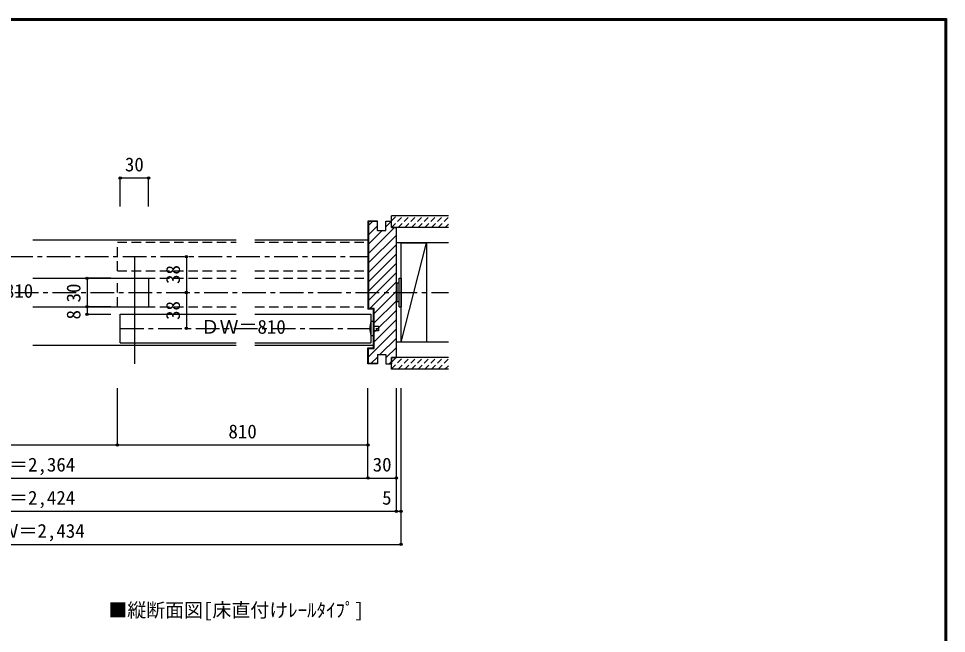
# Model space of a CAD drawing. Units: millimetres at full size, sheet at 1:5. Extents: x -973 to 977, y -718 to 696.
# Drawn here: x -3 to 977, y 46 to 696 of the extents above; entities that cross this region are included whole.
import ezdxf
from ezdxf.enums import TextEntityAlignment as Align

# ---------------------------------------------------------------- set-up
doc = ezdxf.new("R2010")
doc.units = ezdxf.units.MM
doc.header["$LTSCALE"] = 5
doc.header["$PDMODE"] = 32
doc.header["$PDSIZE"] = 2.5
for name, pattern in [('CHAIN1', [8, 5, -1, 1, -1]), ('DASHED1', [1.8, 1.2, -0.6]), ('DASHED2', [3, 2, -1])]:
    doc.linetypes.add(name, pattern=pattern)
for name, color, linetype in [('0-1_通り芯', 4, 'CHAIN1'), ('0-2_柱', 7, 'Continuous'), ('0-3_仕上げ', 2, 'Continuous'), ('0-4_枠', 3, 'Continuous'), ('0-6_扉', 6, 'Continuous'), ('0-7_金物', 7, 'Continuous'), ('0-A_文字', 7, 'Continuous'), ('0-B_寸法', 7, 'Continuous'), ('0-C_ハッチ', 4, 'Continuous'), ('F-1_枠', 6, 'Continuous')]:
    doc.layers.add(name, color=color, linetype=linetype)
doc.styles.add('ＭＳ ゴシック', font='')
doc.styles.get('ＭＳ ゴシック').set_extended_font_data('MS Gothic')

msp = doc.modelspace()

# ---------------------------------------------------------------- linework, layer by layer
at = {"layer": '0-1_通り芯'}
msp.add_line((-447.347, 406.5), (450.622, 406.5), dxfattribs=at)
at = {"layer": '0-2_柱'}
for p, q in [((400.653, 459), (427.653, 459)), ((400.653, 354), (427.653, 459)), ((427.653, 459), (427.653, 354))]:
    msp.add_line(p, q, dxfattribs=at)
msp.add_lwpolyline([(427.653, 354), (400.653, 354), (400.653, 459)], dxfattribs=at)
at = {"layer": '0-3_仕上げ'}
for p, q in [((450.653, 487.5), (390.653, 487.5)), ((390.653, 475), (390.653, 487.5)), ((450.653, 475), (390.653, 475)), ((395.653, 459), (395.653, 475)), ((450.653, 459), (395.653, 459)), ((395.653, 338), (395.653, 354)), ((450.653, 354), (395.653, 354)), ((450.653, 338), (390.653, 338)), ((390.653, 325.5), (390.653, 338)), ((450.653, 325.5), (390.653, 325.5))]:
    msp.add_line(p, q, dxfattribs=at)
at = {"layer": '0-4_枠'}
for p, q in [((365.653, 482), (365.653, 389)), ((375.653, 482), (365.653, 482)), ((366.153, 481.5), (366.153, 389.5)), ((375.653, 481.5), (366.153, 481.5)), ((375.653, 472), (375.653, 482)), ((384.653, 482), (390.653, 482)), ((384.653, 472), (384.653, 482)), ((390.653, 475), (390.653, 482)), ((375.653, 472), (384.653, 472)), ((390.653, 475), (395.653, 475)), ((395.653, 338), (395.653, 475)), ((371.653, 389), (365.653, 389)), ((372.153, 389.5), (366.153, 389.5)), ((371.653, 348), (371.653, 389)), ((372.153, 347.5), (372.153, 389.5)), ((365.653, 348), (371.653, 348)), ((365.653, 331), (365.653, 348)), ((366.153, 347.5), (372.153, 347.5)), ((366.153, 331.5), (366.153, 347.5)), ((375.653, 341), (375.653, 331)), ((375.653, 341), (384.653, 341)), ((384.653, 341), (384.653, 331)), ((390.653, 338), (395.653, 338)), ((390.653, 338), (390.653, 331)), ((375.653, 331), (365.653, 331)), ((375.653, 331.5), (366.153, 331.5)), ((384.653, 331), (390.653, 331))]:
    msp.add_line(p, q, dxfattribs=at)
at = {"layer": '0-4_枠', "color": 4}
for p, q in [((11.653, 462), (226.32, 462)), ((246.32, 462), (365.653, 462)), ((11.653, 351), (226.32, 351)), ((246.32, 351), (371.653, 351))]:
    msp.add_line(p, q, dxfattribs=at)
at = {"layer": '0-6_扉', "color": 2, "linetype": 'DASHED2'}
for p, q in [((100.986, 429.5), (100.986, 459.5)), ((100.986, 459.5), (226.32, 459.5)), ((246.32, 459.5), (365.653, 459.5)), ((365.653, 459.5), (365.653, 429.5)), ((100.986, 429.5), (226.32, 429.5)), ((100.986, 391.5), (100.986, 421.5)), ((100.986, 421.5), (226.32, 421.5)), ((246.32, 429.5), (365.653, 429.5)), ((246.32, 421.5), (365.653, 421.5)), ((365.653, 421.5), (365.653, 391.5)), ((100.986, 391.5), (226.32, 391.5)), ((246.32, 391.5), (365.653, 391.5))]:
    msp.add_line(p, q, dxfattribs=at)
at = {"layer": '0-6_扉', "color": 3}
msp.add_line((118.986, 444), (118.986, 331), dxfattribs=at)
at = {"layer": '0-6_扉'}
for p, q in [((11.653, 421.5), (133.986, 421.5)), ((133.986, 421.5), (133.986, 391.5)), ((11.653, 391.5), (133.986, 391.5)), ((103.986, 353.5), (103.986, 383.5)), ((103.986, 383.5), (226.32, 383.5)), ((246.32, 383.5), (368.653, 383.5)), ((368.653, 383.5), (368.653, 353.5)), ((103.986, 353.5), (226.32, 353.5)), ((246.32, 353.5), (368.653, 353.5))]:
    msp.add_line(p, q, dxfattribs=at)
at = {"layer": '0-7_金物'}
for p, q in [((398.653, 391.5), (398.653, 421.5)), ((398.653, 421.5), (400.653, 421.5)), ((400.653, 421.5), (400.653, 391.5)), ((396.653, 415.5), (395.653, 415.5)), ((398.653, 416.5), (396.653, 416.5)), ((396.653, 396.5), (396.653, 416.5)), ((396.653, 397.5), (395.653, 397.5)), ((398.653, 396.5), (396.653, 396.5)), ((398.653, 391.5), (400.653, 391.5)), ((371.653, 376), (368.653, 376)), ((371.653, 361), (371.653, 376)), ((371.653, 371), (376.653, 371)), ((376.653, 366), (371.653, 366)), ((376.653, 371), (376.653, 366)), ((368.653, 361), (371.653, 361))]:
    msp.add_line(p, q, dxfattribs=at)
msp.add_arc((396.278, 368.5), 28.625, 164.81071, 195.18929, dxfattribs=at)
at = {"layer": '0-B_寸法', "color": 4}
for p, q in [((103.986, 527.5), (133.986, 527.5)), ((103.986, 497.5), (103.986, 527.5)), ((133.986, 497.5), (133.986, 527.5)), ((173.986, 444.5), (173.986, 406.5)), ((68.94, 421.5), (68.94, 383.5)), ((93.986, 421.5), (68.94, 421.5)), ((173.986, 406.5), (173.986, 368.5)), ((93.986, 391.5), (68.94, 391.5)), ((68.94, 383.5), (93.986, 383.5)), ((100.986, 245.5), (100.986, 305.5)), ((365.653, 210.5), (365.653, 305.5)), ((395.653, 175.5), (395.653, 305.5)), ((400.653, 140.5), (400.653, 305.5)), ((-362.347, 245.5), (100.986, 245.5)), ((100.986, 245.5), (365.653, 245.5)), ((-362.347, 210.5), (365.653, 210.5)), ((365.653, 210.5), (395.653, 210.5)), ((-392.347, 175.5), (395.653, 175.5)), ((395.653, 175.5), (400.653, 175.5)), ((-397.347, 140.5), (400.653, 140.5))]:
    msp.add_line(p, q, dxfattribs=at)
at = {"layer": '0-B_寸法', "color": 4, "linetype": 'CHAIN1'}
for p, q in [((-373.347, 444.5), (365.653, 444.5)), ((103.986, 368.5), (376.653, 368.5))]:
    msp.add_line(p, q, dxfattribs=at)
at = {"layer": '0-B_寸法'}
for p in [(103.986, 527.5), (133.986, 527.5), (173.986, 444.5), (68.94, 421.5), (173.986, 406.5), (68.94, 391.5), (68.94, 383.5), (173.986, 368.5), (100.986, 245.5), (365.653, 245.5), (365.653, 210.5), (395.653, 210.5), (395.653, 175.5), (400.653, 175.5), (400.653, 140.5)]:
    msp.add_point(p, dxfattribs=at)
at = {"layer": '0-C_ハッチ'}
for p, q in [((370.39, 481.5), (366.153, 477.264)), ((390.653, 481.965), (384.653, 475.965)), ((375.653, 476.864), (366.153, 467.364)), ((393.588, 475), (366.153, 447.565)), ((380.689, 472), (366.153, 457.465)), ((395.653, 467.166), (366.153, 437.666)), ((395.653, 457.266), (366.153, 427.766)), ((395.653, 447.367), (366.153, 417.867)), ((395.653, 437.467), (366.153, 407.967)), ((395.653, 427.568), (366.153, 398.068)), ((395.653, 417.668), (367.485, 389.5)), ((395.653, 407.769), (372.153, 384.269)), ((395.653, 397.869), (372.153, 374.369)), ((395.653, 387.97), (372.153, 364.47)), ((395.653, 378.07), (372.153, 354.57)), ((395.653, 368.171), (366.153, 338.671)), ((395.653, 358.271), (378.382, 341)), ((395.653, 348.372), (384.653, 337.372)), ((375.653, 338.271), (368.882, 331.5)), ((390.653, 333.472), (388.181, 331))]:
    msp.add_line(p, q, dxfattribs=at)
at = {"layer": '0-C_ハッチ', "linetype": 'DASHED1'}
for p, q in [((390.653, 475.218), (402.935, 487.5)), ((390.653, 482.289), (395.864, 487.5)), ((397.506, 475), (410.006, 487.5)), ((404.577, 475), (417.077, 487.5)), ((411.648, 475), (424.148, 487.5)), ((418.719, 475), (431.219, 487.5)), ((425.791, 475), (438.291, 487.5)), ((432.862, 475), (445.362, 487.5)), ((439.933, 475), (450.653, 485.72)), ((448.004, 476), (450.653, 478.649)), ((390.653, 325.718), (402.935, 338)), ((390.653, 332.789), (395.864, 338)), ((397.506, 325.5), (410.006, 338)), ((404.577, 325.5), (417.077, 338)), ((411.648, 325.5), (424.148, 338)), ((418.719, 325.5), (431.219, 338)), ((425.791, 325.5), (438.291, 338)), ((432.862, 325.5), (445.362, 338)), ((439.933, 325.5), (450.653, 336.22)), ((447.004, 325.5), (450.653, 329.149))]:
    msp.add_line(p, q, dxfattribs=at)
at = {"layer": 'F-1_枠'}
for p, q in [((-973.347, 695.833), (976.653, 695.833)), ((974.986, 695.833), (974.986, -700.833)), ((975.82, 695.833), (975.82, -700.833)), ((976.653, 695.833), (976.653, -700.833)), ((-973.347, 695), (976.653, 695)), ((-973.347, 694.167), (976.653, 694.167))]:
    msp.add_line(p, q, dxfattribs=at)

# ---------------------------------------------------------------- texts
at = {"layer": '0-A_文字', "style": 'ＭＳ ゴシック'}
msp.add_text('■縦断面図[床直付けﾚｰﾙﾀｲﾌﾟ]', height=14.66, dxfattribs=at).set_placement((91.486, 59.319), align=Align.BOTTOM_LEFT)
at = {"layer": '0-B_寸法', "style": 'ＭＳ ゴシック'}
for s, p in [('30', (108.986, 530)), ('ＤＷ＝810', (-77.788, 396.5)), ('ＤＷ＝810', (188.978, 358.5)), ('810', (218.32, 248)), ('枠内＝2,364', (-53.347, 213)), ('30', (370.653, 213)), ('枠外＝2,424', (-53.347, 178)), ('5', (380.653, 178)), ('ＲＯＷ＝2,434', (-63.347, 143))]:
    msp.add_text(s, height=14.66, dxfattribs=at).set_placement(p, align=Align.BOTTOM_LEFT)
for s, p in [('38', (171.486, 415.5)), ('30', (66.44, 396)), ('38', (171.486, 377.5)), ('8', (66.44, 378))]:
    msp.add_text(s, height=14.66, rotation=90, dxfattribs=at).set_placement(p, align=Align.BOTTOM_LEFT)

doc.saveas('drawing.dxf')
